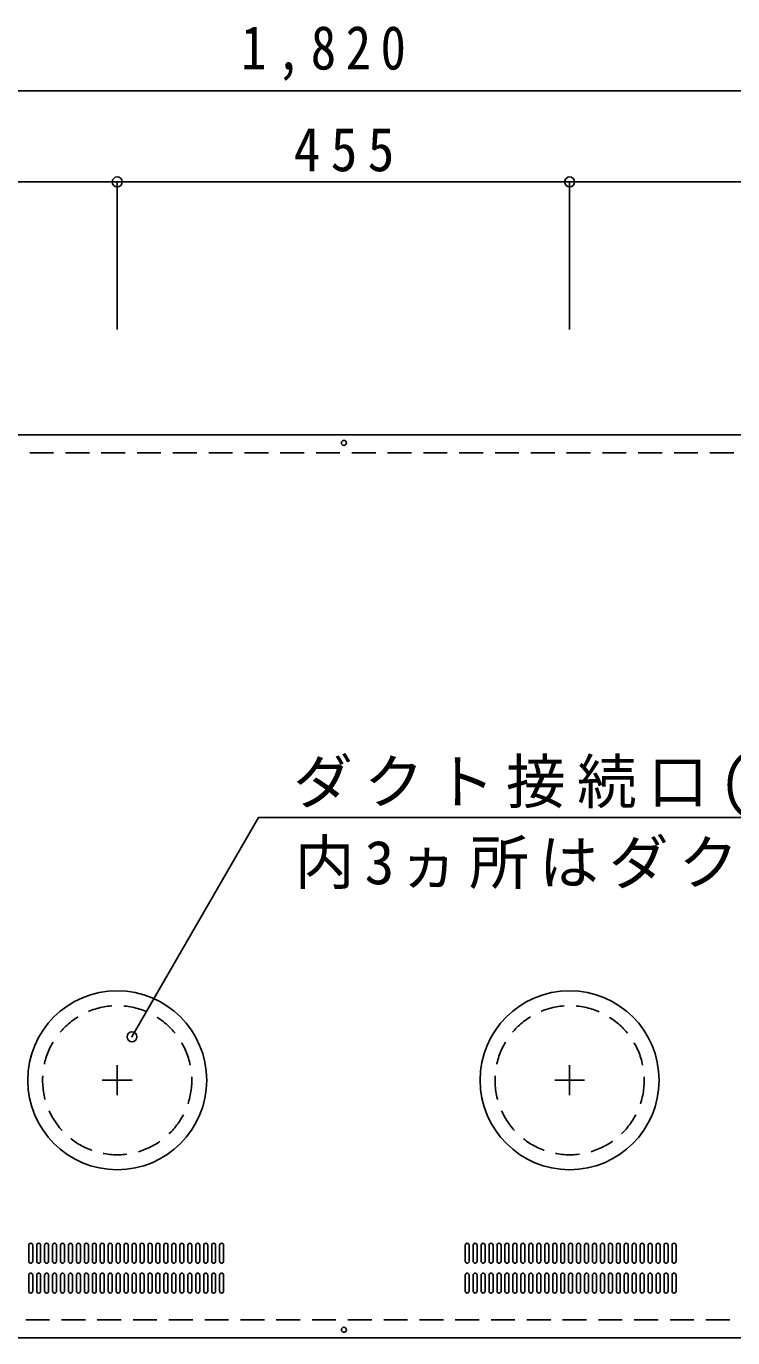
# Model space of a CAD drawing. Units: millimetres at full size, sheet at 1:20. Extents: x -8423 to 8057, y -10732 to 12708.
# Drawn here: x 4945 to 5656, y -2121 to -802 of the extents above; entities that cross this region are included whole.
import ezdxf

# ---------------------------------------------------------------- set-up
doc = ezdxf.new("R2010")
doc.units = ezdxf.units.MM
doc.header["$LTSCALE"] = 20
doc.header["$PDMODE"] = 32
doc.header["$PDSIZE"] = 10
doc.linetypes.add('CHAIN1', pattern=[8, 5, -1, 1, -1])
doc.linetypes.add('DASHED1', pattern=[1.8, 1.2, -0.6])
doc.layers.add('0-0', color=4, linetype='Continuous')
doc.styles.add('ＭＳ ゴシック', font='')
doc.styles.get('ＭＳ ゴシック').set_extended_font_data('MS Gothic')

msp = doc.modelspace()

# ---------------------------------------------------------------- linework, layer by layer
at = {"layer": '0-0'}
for p, q in [((4336.85, -866.94), (6156.85, -866.94)), ((5491.85, -958.58), (5036.85, -958.58)), ((5036.85, -958.58), (5036.85, -1107.04)), ((5036.85, -958.58), (5036.85, -1107.04)), ((5491.85, -958.58), (5491.85, -1107.04)), ((5491.85, -958.58), (5491.85, -1107.04)), ((5491.85, -958.58), (5946.85, -958.58)), ((5491.85, -958.58), (5491.85, -1107.04)), ((5179.07, -1597.81), (5051.71, -1818.4)), ((5179.07, -1597.81), (6106.86, -1597.81)), ((4947.85, -2028.09), (4947.85, -2044.09)), ((4951.85, -2028.09), (4951.85, -2044.09)), ((4955.85, -2028.09), (4955.85, -2044.09)), ((4959.85, -2028.09), (4959.85, -2044.09)), ((4963.85, -2028.09), (4963.85, -2044.09)), ((4967.85, -2028.09), (4967.85, -2044.09)), ((4971.85, -2028.09), (4971.85, -2044.09)), ((4975.85, -2028.09), (4975.85, -2044.09)), ((4979.85, -2028.09), (4979.85, -2044.09)), ((4983.85, -2028.09), (4983.85, -2044.09)), ((4987.85, -2028.09), (4987.85, -2044.09)), ((4991.85, -2028.09), (4991.85, -2044.09)), ((4995.85, -2028.09), (4995.85, -2044.09)), ((4999.85, -2028.09), (4999.85, -2044.09)), ((5003.85, -2028.09), (5003.85, -2044.09)), ((5007.85, -2028.09), (5007.85, -2044.09)), ((5011.85, -2028.09), (5011.85, -2044.09)), ((5015.85, -2028.09), (5015.85, -2044.09)), ((5019.85, -2028.09), (5019.85, -2044.09)), ((5023.85, -2028.09), (5023.85, -2044.09)), ((5027.85, -2028.09), (5027.85, -2044.09)), ((5031.85, -2028.09), (5031.85, -2044.09)), ((5035.85, -2028.09), (5035.85, -2044.09)), ((5039.85, -2028.09), (5039.85, -2044.09)), ((5043.85, -2028.09), (5043.85, -2044.09)), ((5047.85, -2028.09), (5047.85, -2044.09)), ((5051.85, -2028.09), (5051.85, -2044.09)), ((5055.85, -2028.09), (5055.85, -2044.09)), ((5059.85, -2028.09), (5059.85, -2044.09)), ((5063.85, -2028.09), (5063.85, -2044.09)), ((5067.85, -2028.09), (5067.85, -2044.09)), ((5071.85, -2028.09), (5071.85, -2044.09)), ((5075.85, -2028.09), (5075.85, -2044.09)), ((5079.85, -2028.09), (5079.85, -2044.09)), ((5083.85, -2028.09), (5083.85, -2044.09)), ((5087.85, -2028.09), (5087.85, -2044.09)), ((5091.85, -2028.09), (5091.85, -2044.09)), ((5095.85, -2028.09), (5095.85, -2044.09)), ((5099.85, -2028.09), (5099.85, -2044.09)), ((5103.85, -2028.09), (5103.85, -2044.09)), ((5107.85, -2028.09), (5107.85, -2044.09)), ((5111.85, -2028.09), (5111.85, -2044.09)), ((5115.85, -2028.09), (5115.85, -2044.09)), ((5119.85, -2028.09), (5119.85, -2044.09)), ((5123.85, -2028.09), (5123.85, -2044.09)), ((5127.85, -2028.09), (5127.85, -2044.09)), ((5131.85, -2028.09), (5131.85, -2044.09)), ((5135.85, -2028.09), (5135.85, -2044.09)), ((5139.85, -2028.09), (5139.85, -2044.09)), ((5143.85, -2028.09), (5143.85, -2044.09)), ((5386.85, -2028.09), (5386.85, -2044.09)), ((5390.85, -2028.09), (5390.85, -2044.09)), ((5394.85, -2028.09), (5394.85, -2044.09)), ((5398.85, -2028.09), (5398.85, -2044.09)), ((5402.85, -2028.09), (5402.85, -2044.09)), ((5406.85, -2028.09), (5406.85, -2044.09)), ((5410.85, -2028.09), (5410.85, -2044.09)), ((5414.85, -2028.09), (5414.85, -2044.09)), ((5418.85, -2028.09), (5418.85, -2044.09)), ((5422.85, -2028.09), (5422.85, -2044.09)), ((5426.85, -2028.09), (5426.85, -2044.09)), ((5430.85, -2028.09), (5430.85, -2044.09)), ((5434.85, -2028.09), (5434.85, -2044.09)), ((5438.85, -2028.09), (5438.85, -2044.09)), ((5442.85, -2028.09), (5442.85, -2044.09)), ((5446.85, -2028.09), (5446.85, -2044.09)), ((5450.85, -2028.09), (5450.85, -2044.09)), ((5454.85, -2028.09), (5454.85, -2044.09)), ((5458.85, -2028.09), (5458.85, -2044.09)), ((5462.85, -2028.09), (5462.85, -2044.09)), ((5466.85, -2028.09), (5466.85, -2044.09)), ((5470.85, -2028.09), (5470.85, -2044.09)), ((5474.85, -2028.09), (5474.85, -2044.09)), ((5478.85, -2028.09), (5478.85, -2044.09)), ((5482.85, -2028.09), (5482.85, -2044.09)), ((5486.85, -2028.09), (5486.85, -2044.09)), ((5490.85, -2028.09), (5490.85, -2044.09)), ((5494.85, -2028.09), (5494.85, -2044.09)), ((5498.85, -2028.09), (5498.85, -2044.09)), ((5502.85, -2028.09), (5502.85, -2044.09)), ((5506.85, -2028.09), (5506.85, -2044.09)), ((5510.85, -2028.09), (5510.85, -2044.09)), ((5514.85, -2028.09), (5514.85, -2044.09)), ((5518.85, -2028.09), (5518.85, -2044.09)), ((5522.85, -2028.09), (5522.85, -2044.09)), ((5526.85, -2028.09), (5526.85, -2044.09)), ((5530.85, -2028.09), (5530.85, -2044.09)), ((5534.85, -2028.09), (5534.85, -2044.09)), ((5538.85, -2028.09), (5538.85, -2044.09)), ((5542.85, -2028.09), (5542.85, -2044.09)), ((5546.85, -2028.09), (5546.85, -2044.09)), ((5550.85, -2028.09), (5550.85, -2044.09)), ((5554.85, -2028.09), (5554.85, -2044.09)), ((5558.85, -2028.09), (5558.85, -2044.09)), ((5562.85, -2028.09), (5562.85, -2044.09)), ((5566.85, -2028.09), (5566.85, -2044.09)), ((5570.85, -2028.09), (5570.85, -2044.09)), ((5574.85, -2028.09), (5574.85, -2044.09)), ((5578.85, -2028.09), (5578.85, -2044.09)), ((5582.85, -2028.09), (5582.85, -2044.09)), ((5586.85, -2028.09), (5586.85, -2044.09)), ((5590.85, -2028.09), (5590.85, -2044.09)), ((5594.85, -2028.09), (5594.85, -2044.09)), ((5598.85, -2028.09), (5598.85, -2044.09)), ((4947.85, -2058.09), (4947.85, -2074.09)), ((4951.85, -2058.09), (4951.85, -2074.09)), ((4955.85, -2058.09), (4955.85, -2074.09)), ((4959.85, -2058.09), (4959.85, -2074.09)), ((4963.85, -2058.09), (4963.85, -2074.09)), ((4967.85, -2058.09), (4967.85, -2074.09)), ((4971.85, -2058.09), (4971.85, -2074.09)), ((4975.85, -2058.09), (4975.85, -2074.09)), ((4979.85, -2058.09), (4979.85, -2074.09)), ((4983.85, -2058.09), (4983.85, -2074.09)), ((4987.85, -2058.09), (4987.85, -2074.09)), ((4991.85, -2058.09), (4991.85, -2074.09)), ((4995.85, -2058.09), (4995.85, -2074.09)), ((4999.85, -2058.09), (4999.85, -2074.09)), ((5003.85, -2058.09), (5003.85, -2074.09)), ((5007.85, -2058.09), (5007.85, -2074.09)), ((5011.85, -2058.09), (5011.85, -2074.09)), ((5015.85, -2058.09), (5015.85, -2074.09)), ((5019.85, -2058.09), (5019.85, -2074.09)), ((5023.85, -2058.09), (5023.85, -2074.09)), ((5027.85, -2058.09), (5027.85, -2074.09)), ((5031.85, -2058.09), (5031.85, -2074.09)), ((5035.85, -2058.09), (5035.85, -2074.09)), ((5039.85, -2058.09), (5039.85, -2074.09)), ((5043.85, -2058.09), (5043.85, -2074.09)), ((5047.85, -2058.09), (5047.85, -2074.09)), ((5051.85, -2058.09), (5051.85, -2074.09)), ((5055.85, -2058.09), (5055.85, -2074.09)), ((5059.85, -2058.09), (5059.85, -2074.09)), ((5063.85, -2058.09), (5063.85, -2074.09)), ((5067.85, -2058.09), (5067.85, -2074.09)), ((5071.85, -2058.09), (5071.85, -2074.09)), ((5075.85, -2058.09), (5075.85, -2074.09)), ((5079.85, -2058.09), (5079.85, -2074.09)), ((5083.85, -2058.09), (5083.85, -2074.09)), ((5087.85, -2058.09), (5087.85, -2074.09)), ((5091.85, -2058.09), (5091.85, -2074.09)), ((5095.85, -2058.09), (5095.85, -2074.09)), ((5099.85, -2058.09), (5099.85, -2074.09)), ((5103.85, -2058.09), (5103.85, -2074.09)), ((5107.85, -2058.09), (5107.85, -2074.09)), ((5111.85, -2058.09), (5111.85, -2074.09)), ((5115.85, -2058.09), (5115.85, -2074.09)), ((5119.85, -2058.09), (5119.85, -2074.09)), ((5123.85, -2058.09), (5123.85, -2074.09)), ((5127.85, -2058.09), (5127.85, -2074.09)), ((5131.85, -2058.09), (5131.85, -2074.09)), ((5135.85, -2058.09), (5135.85, -2074.09)), ((5139.85, -2058.09), (5139.85, -2074.09)), ((5143.85, -2058.09), (5143.85, -2074.09)), ((5386.85, -2058.09), (5386.85, -2074.09)), ((5390.85, -2058.09), (5390.85, -2074.09)), ((5394.85, -2058.09), (5394.85, -2074.09)), ((5398.85, -2058.09), (5398.85, -2074.09)), ((5402.85, -2058.09), (5402.85, -2074.09)), ((5406.85, -2058.09), (5406.85, -2074.09)), ((5410.85, -2058.09), (5410.85, -2074.09)), ((5414.85, -2058.09), (5414.85, -2074.09)), ((5418.85, -2058.09), (5418.85, -2074.09)), ((5422.85, -2058.09), (5422.85, -2074.09)), ((5426.85, -2058.09), (5426.85, -2074.09)), ((5430.85, -2058.09), (5430.85, -2074.09)), ((5434.85, -2058.09), (5434.85, -2074.09)), ((5438.85, -2058.09), (5438.85, -2074.09)), ((5442.85, -2058.09), (5442.85, -2074.09)), ((5446.85, -2058.09), (5446.85, -2074.09)), ((5450.85, -2058.09), (5450.85, -2074.09)), ((5454.85, -2058.09), (5454.85, -2074.09)), ((5458.85, -2058.09), (5458.85, -2074.09)), ((5462.85, -2058.09), (5462.85, -2074.09)), ((5466.85, -2058.09), (5466.85, -2074.09)), ((5470.85, -2058.09), (5470.85, -2074.09)), ((5474.85, -2058.09), (5474.85, -2074.09)), ((5478.85, -2058.09), (5478.85, -2074.09)), ((5482.85, -2058.09), (5482.85, -2074.09)), ((5486.85, -2058.09), (5486.85, -2074.09)), ((5490.85, -2058.09), (5490.85, -2074.09)), ((5494.85, -2058.09), (5494.85, -2074.09)), ((5498.85, -2058.09), (5498.85, -2074.09)), ((5502.85, -2058.09), (5502.85, -2074.09)), ((5506.85, -2058.09), (5506.85, -2074.09)), ((5510.85, -2058.09), (5510.85, -2074.09)), ((5514.85, -2058.09), (5514.85, -2074.09)), ((5518.85, -2058.09), (5518.85, -2074.09)), ((5522.85, -2058.09), (5522.85, -2074.09)), ((5526.85, -2058.09), (5526.85, -2074.09)), ((5530.85, -2058.09), (5530.85, -2074.09)), ((5534.85, -2058.09), (5534.85, -2074.09)), ((5538.85, -2058.09), (5538.85, -2074.09)), ((5542.85, -2058.09), (5542.85, -2074.09)), ((5546.85, -2058.09), (5546.85, -2074.09)), ((5550.85, -2058.09), (5550.85, -2074.09)), ((5554.85, -2058.09), (5554.85, -2074.09)), ((5558.85, -2058.09), (5558.85, -2074.09)), ((5562.85, -2058.09), (5562.85, -2074.09)), ((5566.85, -2058.09), (5566.85, -2074.09)), ((5570.85, -2058.09), (5570.85, -2074.09)), ((5574.85, -2058.09), (5574.85, -2074.09)), ((5578.85, -2058.09), (5578.85, -2074.09)), ((5582.85, -2058.09), (5582.85, -2074.09)), ((5586.85, -2058.09), (5586.85, -2074.09)), ((5590.85, -2058.09), (5590.85, -2074.09)), ((5594.85, -2058.09), (5594.85, -2074.09)), ((5598.85, -2058.09), (5598.85, -2074.09))]:
    msp.add_line(p, q, dxfattribs=at)
at = {"layer": '0-0', "color": 7}
for p, q in [((6156.85, -1213.09), (4336.85, -1213.09)), ((6156.85, -2121.09), (4336.85, -2121.09))]:
    msp.add_line(p, q, dxfattribs=at)
at = {"layer": '0-0', "color": 7, "linetype": 'DASHED1'}
for p, q in [((4336.85, -1231.09), (6156.85, -1231.09)), ((6156.85, -2103.09), (4336.85, -2103.09))]:
    msp.add_line(p, q, dxfattribs=at)
at = {"layer": '0-0', "linetype": 'CHAIN1'}
for p, q in [((5036.85, -1847.09), (5036.85, -1877.09)), ((5491.85, -1847.09), (5491.85, -1877.09)), ((5021.85, -1862.09), (5051.85, -1862.09)), ((5476.85, -1862.09), (5506.85, -1862.09))]:
    msp.add_line(p, q, dxfattribs=at)
at = {"layer": '0-0'}
msp.add_lwpolyline([(4581.85, -958.58), (5036.85, -958.58), (5036.85, -1107.04)], dxfattribs=at)
for centre in [(5264.85, -1221.09), (5264.85, -2113.09)]:
    msp.add_circle(centre, 2.5, dxfattribs=at)
at = {"layer": '0-0', "color": 7}
for centre in [(5036.85, -1862.09), (5491.85, -1862.09)]:
    msp.add_circle(centre, 90, dxfattribs=at)
at = {"layer": '0-0', "linetype": 'DASHED1'}
for centre in [(5036.85, -1862.09), (5491.85, -1862.09)]:
    msp.add_circle(centre, 75, dxfattribs=at)
at = {"layer": '0-0'}
for centre, start, end in [((4949.85, -2028.09), 0, 180), ((4957.85, -2028.09), 0, 180), ((4965.85, -2028.09), 0, 180), ((4973.85, -2028.09), 0, 180), ((4981.85, -2028.09), 0, 180), ((4989.85, -2028.09), 0, 180), ((4997.85, -2028.09), 0, 180), ((5005.85, -2028.09), 0, 180), ((5013.85, -2028.09), 0, 180), ((5021.85, -2028.09), 0, 180), ((5029.85, -2028.09), 0, 180), ((5037.85, -2028.09), 0, 180), ((5045.85, -2028.09), 0, 180), ((5053.85, -2028.09), 0, 180), ((5061.85, -2028.09), 0, 180), ((5069.85, -2028.09), 0, 180), ((5077.85, -2028.09), 0, 180), ((5085.85, -2028.09), 0, 180), ((5093.85, -2028.09), 0, 180), ((5101.85, -2028.09), 0, 180), ((5109.85, -2028.09), 0, 180), ((5117.85, -2028.09), 0, 180), ((5125.85, -2028.09), 0, 180), ((5133.85, -2028.09), 0, 180), ((5141.85, -2028.09), 0, 180), ((5388.85, -2028.09), 0, 180), ((5396.85, -2028.09), 0, 180), ((5404.85, -2028.09), 0, 180), ((5412.85, -2028.09), 0, 180), ((5420.85, -2028.09), 0, 180), ((5428.85, -2028.09), 0, 180), ((5436.85, -2028.09), 0, 180), ((5444.85, -2028.09), 0, 180), ((5452.85, -2028.09), 0, 180), ((5460.85, -2028.09), 0, 180), ((5468.85, -2028.09), 0, 180), ((5476.85, -2028.09), 0, 180), ((5484.85, -2028.09), 0, 180), ((5492.85, -2028.09), 0, 180), ((5500.85, -2028.09), 0, 180), ((5508.85, -2028.09), 0, 180), ((5516.85, -2028.09), 0, 180), ((5524.85, -2028.09), 0, 180), ((5532.85, -2028.09), 0, 180), ((5540.85, -2028.09), 0, 180), ((5548.85, -2028.09), 0, 180), ((5556.85, -2028.09), 0, 180), ((5564.85, -2028.09), 0, 180), ((5572.85, -2028.09), 0, 180), ((5580.85, -2028.09), 0, 180), ((5588.85, -2028.09), 0, 180), ((5596.85, -2028.09), 0, 180), ((4949.85, -2044.09), 180, 0), ((4957.85, -2044.09), 180, 0), ((4965.85, -2044.09), 180, 0), ((4973.85, -2044.09), 180, 0), ((4981.85, -2044.09), 180, 0), ((4989.85, -2044.09), 180, 0), ((4997.85, -2044.09), 180, 0), ((5005.85, -2044.09), 180, 0), ((5013.85, -2044.09), 180, 0), ((5021.85, -2044.09), 180, 0), ((5029.85, -2044.09), 180, 0), ((5037.85, -2044.09), 180, 0), ((5045.85, -2044.09), 180, 0), ((5053.85, -2044.09), 180, 0), ((5061.85, -2044.09), 180, 0), ((5069.85, -2044.09), 180, 0), ((5077.85, -2044.09), 180, 0), ((5085.85, -2044.09), 180, 0), ((5093.85, -2044.09), 180, 0), ((5101.85, -2044.09), 180, 0), ((5109.85, -2044.09), 180, 0), ((5117.85, -2044.09), 180, 0), ((5125.85, -2044.09), 180, 0), ((5133.85, -2044.09), 180, 0), ((5141.85, -2044.09), 180, 0), ((5388.85, -2044.09), 180, 0), ((5396.85, -2044.09), 180, 0), ((5404.85, -2044.09), 180, 0), ((5412.85, -2044.09), 180, 0), ((5420.85, -2044.09), 180, 0), ((5428.85, -2044.09), 180, 0), ((5436.85, -2044.09), 180, 0), ((5444.85, -2044.09), 180, 0), ((5452.85, -2044.09), 180, 0), ((5460.85, -2044.09), 180, 0), ((5468.85, -2044.09), 180, 0), ((5476.85, -2044.09), 180, 0), ((5484.85, -2044.09), 180, 0), ((5492.85, -2044.09), 180, 0), ((5500.85, -2044.09), 180, 0), ((5508.85, -2044.09), 180, 0), ((5516.85, -2044.09), 180, 0), ((5524.85, -2044.09), 180, 0), ((5532.85, -2044.09), 180, 0), ((5540.85, -2044.09), 180, 0), ((5548.85, -2044.09), 180, 0), ((5556.85, -2044.09), 180, 0), ((5564.85, -2044.09), 180, 0), ((5572.85, -2044.09), 180, 0), ((5580.85, -2044.09), 180, 0), ((5588.85, -2044.09), 180, 0), ((5596.85, -2044.09), 180, 0), ((4949.85, -2058.09), 0, 180), ((4957.85, -2058.09), 0, 180), ((4965.85, -2058.09), 0, 180), ((4973.85, -2058.09), 0, 180), ((4981.85, -2058.09), 0, 180), ((4989.85, -2058.09), 0, 180), ((4997.85, -2058.09), 0, 180), ((5005.85, -2058.09), 0, 180), ((5013.85, -2058.09), 0, 180), ((5021.85, -2058.09), 0, 180), ((5029.85, -2058.09), 0, 180), ((5037.85, -2058.09), 0, 180), ((5045.85, -2058.09), 0, 180), ((5053.85, -2058.09), 0, 180), ((5061.85, -2058.09), 0, 180), ((5069.85, -2058.09), 0, 180), ((5077.85, -2058.09), 0, 180), ((5085.85, -2058.09), 0, 180), ((5093.85, -2058.09), 0, 180), ((5101.85, -2058.09), 0, 180), ((5109.85, -2058.09), 0, 180), ((5117.85, -2058.09), 0, 180), ((5125.85, -2058.09), 0, 180), ((5133.85, -2058.09), 0, 180), ((5141.85, -2058.09), 0, 180), ((5388.85, -2058.09), 0, 180), ((5396.85, -2058.09), 0, 180), ((5404.85, -2058.09), 0, 180), ((5412.85, -2058.09), 0, 180), ((5420.85, -2058.09), 0, 180), ((5428.85, -2058.09), 0, 180), ((5436.85, -2058.09), 0, 180), ((5444.85, -2058.09), 0, 180), ((5452.85, -2058.09), 0, 180), ((5460.85, -2058.09), 0, 180), ((5468.85, -2058.09), 0, 180), ((5476.85, -2058.09), 0, 180), ((5484.85, -2058.09), 0, 180), ((5492.85, -2058.09), 0, 180), ((5500.85, -2058.09), 0, 180), ((5508.85, -2058.09), 0, 180), ((5516.85, -2058.09), 0, 180), ((5524.85, -2058.09), 0, 180), ((5532.85, -2058.09), 0, 180), ((5540.85, -2058.09), 0, 180), ((5548.85, -2058.09), 0, 180), ((5556.85, -2058.09), 0, 180), ((5564.85, -2058.09), 0, 180), ((5572.85, -2058.09), 0, 180), ((5580.85, -2058.09), 0, 180), ((5588.85, -2058.09), 0, 180), ((5596.85, -2058.09), 0, 180), ((4949.85, -2074.09), 180, 0), ((4957.85, -2074.09), 180, 0), ((4965.85, -2074.09), 180, 0), ((4973.85, -2074.09), 180, 0), ((4981.85, -2074.09), 180, 0), ((4989.85, -2074.09), 180, 0), ((4997.85, -2074.09), 180, 0), ((5005.85, -2074.09), 180, 0), ((5013.85, -2074.09), 180, 0), ((5021.85, -2074.09), 180, 0), ((5029.85, -2074.09), 180, 0), ((5037.85, -2074.09), 180, 0), ((5045.85, -2074.09), 180, 0), ((5053.85, -2074.09), 180, 0), ((5061.85, -2074.09), 180, 0), ((5069.85, -2074.09), 180, 0), ((5077.85, -2074.09), 180, 0), ((5085.85, -2074.09), 180, 0), ((5093.85, -2074.09), 180, 0), ((5101.85, -2074.09), 180, 0), ((5109.85, -2074.09), 180, 0), ((5117.85, -2074.09), 180, 0), ((5125.85, -2074.09), 180, 0), ((5133.85, -2074.09), 180, 0), ((5141.85, -2074.09), 180, 0), ((5388.85, -2074.09), 180, 0), ((5396.85, -2074.09), 180, 0), ((5404.85, -2074.09), 180, 0), ((5412.85, -2074.09), 180, 0), ((5420.85, -2074.09), 180, 0), ((5428.85, -2074.09), 180, 0), ((5436.85, -2074.09), 180, 0), ((5444.85, -2074.09), 180, 0), ((5452.85, -2074.09), 180, 0), ((5460.85, -2074.09), 180, 0), ((5468.85, -2074.09), 180, 0), ((5476.85, -2074.09), 180, 0), ((5484.85, -2074.09), 180, 0), ((5492.85, -2074.09), 180, 0), ((5500.85, -2074.09), 180, 0), ((5508.85, -2074.09), 180, 0), ((5516.85, -2074.09), 180, 0), ((5524.85, -2074.09), 180, 0), ((5532.85, -2074.09), 180, 0), ((5540.85, -2074.09), 180, 0), ((5548.85, -2074.09), 180, 0), ((5556.85, -2074.09), 180, 0), ((5564.85, -2074.09), 180, 0), ((5572.85, -2074.09), 180, 0), ((5580.85, -2074.09), 180, 0), ((5588.85, -2074.09), 180, 0), ((5596.85, -2074.09), 180, 0)]:
    msp.add_arc(centre, 2, start, end, dxfattribs=at)
at = {"layer": '0-0', "color": 5}
for p in [(5036.85, -958.58), (5491.85, -958.58), (5051.71, -1818.4)]:
    msp.add_point(p, dxfattribs=at)

# ---------------------------------------------------------------- texts
at = {"layer": '0-0', "color": 7, "char_height": 43.99, "attachment_point": 7, "style": 'ＭＳ ゴシック'}
for s, insert in [('\\T1.38;\\W0.85;1,820', (5161.35, -856.94)), ('\\T1.38;\\W0.9;455', (5214.35, -948.58)), ('\\T1.19;ダクト接続口(4ヵ所）', (5213.72, -1595.43)), ('\\T1.17;内3ヵ所はダクト接続口蓋付', (5215.44, -1669.9))]:
    msp.add_mtext(s, dxfattribs=dict(at, insert=insert))

doc.saveas('drawing.dxf')
